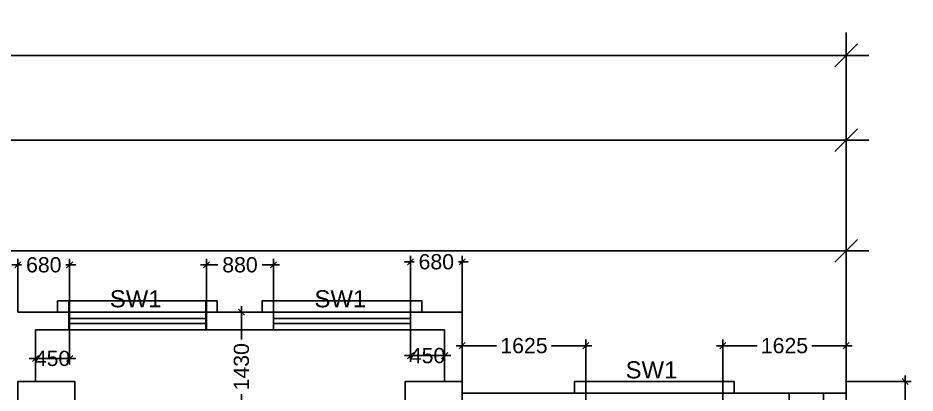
# Model space of a CAD drawing. Extents: x 6345096 to 6738923, y -6490958 to -6305885.
# Drawn here: x 6641049 to 6652845, y -6337166 to -6332241 of the extents above; entities that cross this region are included whole.
import ezdxf
from ezdxf.enums import TextEntityAlignment as Align

# ---------------------------------------------------------------- set-up
doc = ezdxf.new("R2010")
doc.units = 0
doc.header["$LTSCALE"] = 600
doc.header["$MEASUREMENT"] = 0
doc.header["$PDMODE"] = 35
doc.linetypes.add('HIDDEN', pattern=[0.375, 0.25, -0.125])
doc.layers.get('0').update_dxf_attribs({"linetype": 'CONTINUOUS'})
doc.layers.get('Defpoints').update_dxf_attribs({"linetype": 'CONTINUOUS'})
for name, color, linetype in [('chajja', 7, 'CONTINUOUS'), ('DIM', 8, 'CONTINUOUS'), ('DIM-TEXT', 8, 'CONTINUOUS'), ('Ele Proje.', 7, 'CONTINUOUS'), ('Fixed Glass', 171, 'CONTINUOUS'), ('HS', 251, 'CONTINUOUS'), ('joinery', 7, 'CONTINUOUS'), ('LA-column', 3, 'CONTINUOUS'), ('Walls', 7, 'CONTINUOUS'), ('WIN', 151, 'CONTINUOUS'), ('Working Dim', 5, 'CONTINUOUS')]:
    doc.layers.add(name, color=color, linetype=linetype)
doc.styles.add('ari', font='arial.ttf')
doc.styles.add('RT', font='romant.shx')
doc.styles.get("Standard").update_dxf_attribs({"font": 'romans.shx'})
doc.dimstyles.new('int. dim', dxfattribs={"dimtxt": 200, "dimasz": 80, "dimexe": 80, "dimexo": 0, "dimgap": 70, "dimtad": 0, "dimdec": 0, "dimzin": 12, "dimdsep": 46, "dimtxsty": 'ari', "dimblk": 'OBLIQUE', "dimcen": 2, "dimdle": 80, "dimclrd": 256, "dimclre": 256, "dimclrt": 6, "dimadec": 0, "dimazin": 0, "dimtfac": 1, "dimtdec": 0, "dimtix": 1, "dimtmove": 2, "dimatfit": 3, "dimfxl": 1, "dimtolj": 1, "dimtzin": 0, "dimlwd": -1, "dimlwe": -1, "dimarcsym": 0})
doc.dimstyles.new('STANDARD$0', dxfattribs={"dimscale": 0, "dimtxt": 150, "dimasz": 125, "dimexe": 0.75, "dimexo": 1, "dimgap": 25, "dimtad": 1, "dimdec": 0, "dimdsep": 46, "dimtxsty": 'Standard', "dimblk1": 'DOT', "dimblk2": 'DOT', "dimsah": 1, "dimcen": 2.5, "dimclrd": 1, "dimclre": 1, "dimclrt": 3, "dimadec": 0, "dimazin": 0, "dimtfac": 1, "dimtdec": 0, "dimtmove": 0, "dimatfit": 3, "dimldrblk": 'DOT', "dimfxl": 1, "dimtolj": 1, "dimtzin": 0, "dimarcsym": 0})
doc.dimstyles.new('TEXT', dxfattribs={"dimscale": 0, "dimtxt": 600, "dimasz": 300, "dimexe": 300, "dimexo": 30, "dimgap": 50, "dimtad": 0, "dimdec": 0, "dimzin": 0, "dimdsep": 46, "dimtxsty": 'RT', "dimblk": 'OBLIQUE', "dimcen": 0.09, "dimdle": 300, "dimclrd": 256, "dimclre": 256, "dimclrt": 170, "dimadec": 0, "dimazin": 0, "dimtfac": 1, "dimtdec": 0, "dimtofl": 0, "dimtmove": 2, "dimatfit": 3, "dimfxl": 1, "dimfrac": 2, "dimtolj": 1, "dimtzin": 0, "dimlwd": -1, "dimlwe": -1, "dimarcsym": 0})

# ---------------------------------------------------------------- blocks, each defined once
blk = doc.blocks.new('_Oblique')
at = {"color": 0, "linetype": 'ByBlock', "lineweight": -2}
blk.add_line((-0.5, -0.5), (0.5, 0.5), dxfattribs=at)
blk = doc.blocks.new('*D296')
at = {"layer": 'Defpoints', "color": 0, "transparency": 16777216}
for p in [(6643837, -6336105, 64), (6643988, -6336105), (6643698, -6337536, 52)]:
    blk.add_point(p, dxfattribs=at)
at = {"layer": 'Working Dim', "transparency": 16777216}
for p, q in [((6643988, -6336025), (6643988, -6336462)), ((6643837, -6336105), (6644068, -6336105)), ((6643988, -6337616), (6643988, -6337179)), ((6643698, -6337536), (6644068, -6337536))]:
    blk.add_line(p, q, dxfattribs=at)
at = {"layer": 'Working Dim', "transparency": 16777216, "xscale": 80, "yscale": 80, "zscale": 80}
for p, rotation in [((6643988, -6336105), 90), ((6643988, -6337536), 270)]:
    blk.add_blockref('_Oblique', p, dxfattribs=dict(at, rotation=rotation))
at = {"layer": 'Working Dim', "color": 6, "transparency": 16777216, "insert": (6643988, -6336821), "char_height": 200, "attachment_point": 5, "rotation": 90, "style": 'ari'}
blk.add_mtext('\\A1;1430', dxfattribs=at)
blk = doc.blocks.new('*D349')
at = {"layer": 'Defpoints', "color": 0, "transparency": 16777216}
for p in [(6650316, -6336544), (6651940, -6336795, 1), (6650316, -6337165, 20)]:
    blk.add_point(p, dxfattribs=at)
at = {"layer": 'Working Dim', "transparency": 16777216}
for p, q in [((6650316, -6337165), (6650316, -6336464)), ((6651940, -6336795), (6651940, -6336464)), ((6650236, -6336544), (6650768, -6336544)), ((6652020, -6336544), (6651488, -6336544))]:
    blk.add_line(p, q, dxfattribs=at)
at = {"layer": 'Working Dim', "transparency": 16777216, "xscale": 80, "yscale": 80, "zscale": 80, "rotation": 180}
blk.add_blockref('_Oblique', (6650316, -6336544), dxfattribs=at)
at = {"layer": 'Working Dim', "transparency": 16777216, "xscale": 80, "yscale": 80, "zscale": 80}
blk.add_blockref('_Oblique', (6651940, -6336544), dxfattribs=at)
at = {"layer": 'Working Dim', "color": 6, "transparency": 16777216, "insert": (6651128, -6336544), "char_height": 200, "attachment_point": 5, "style": 'ari'}
blk.add_mtext('\\A1;1625', dxfattribs=at)
blk = doc.blocks.new('*D350')
at = {"layer": 'Defpoints', "color": 0, "transparency": 16777216}
for p in [(6648516, -6336544), (6646890, -6337155, 42), (6648516, -6337165, 20)]:
    blk.add_point(p, dxfattribs=at)
at = {"layer": 'Working Dim', "transparency": 16777216}
for p, q in [((6646890, -6337155), (6646890, -6336464)), ((6648516, -6337165), (6648516, -6336464)), ((6646810, -6336544), (6647343, -6336544)), ((6648596, -6336544), (6648063, -6336544))]:
    blk.add_line(p, q, dxfattribs=at)
at = {"layer": 'Working Dim', "transparency": 16777216, "xscale": 80, "yscale": 80, "zscale": 80, "rotation": 180}
blk.add_blockref('_Oblique', (6646890, -6336544), dxfattribs=at)
at = {"layer": 'Working Dim', "transparency": 16777216, "xscale": 80, "yscale": 80, "zscale": 80}
blk.add_blockref('_Oblique', (6648516, -6336544), dxfattribs=at)
at = {"layer": 'Working Dim', "color": 6, "transparency": 16777216, "insert": (6647703, -6336544), "char_height": 200, "attachment_point": 5, "style": 'ari'}
blk.add_mtext('\\A1;1625', dxfattribs=at)
blk = doc.blocks.new('*D351')
at = {"layer": 'Defpoints', "color": 0, "transparency": 16777216}
for p in [(6646210, -6335443), (6646210, -6336105, 61), (6646890, -6336105, 61)]:
    blk.add_point(p, dxfattribs=at)
at = {"layer": 'Working Dim', "transparency": 16777216}
for p, q in [((6646210, -6336105), (6646210, -6335363)), ((6646890, -6336105), (6646890, -6335363)), ((6646210, -6335443), (6646130, -6335443)), ((6646210, -6335443), (6646259, -6335443)), ((6646890, -6335443), (6646841, -6335443)), ((6646890, -6335443), (6646970, -6335443))]:
    blk.add_line(p, q, dxfattribs=at)
at = {"layer": 'Working Dim', "transparency": 16777216, "xscale": 80, "yscale": 80, "zscale": 80}
blk.add_blockref('_Oblique', (6646210, -6335443), dxfattribs=at)
at = {"layer": 'Working Dim', "transparency": 16777216, "xscale": 80, "yscale": 80, "zscale": 80, "rotation": 180}
blk.add_blockref('_Oblique', (6646890, -6335443), dxfattribs=at)
at = {"layer": 'Working Dim', "color": 6, "transparency": 16777216, "insert": (6646550, -6335443), "char_height": 200, "attachment_point": 5, "style": 'ari'}
blk.add_mtext('\\A1;680', dxfattribs=at)
blk = doc.blocks.new('*D352')
at = {"layer": 'Defpoints', "color": 0, "transparency": 16777216}
for p in [(6644409, -6335483), (6643529, -6336335, 47), (6644409, -6336302, 61)]:
    blk.add_point(p, dxfattribs=at)
at = {"layer": 'Working Dim', "transparency": 16777216}
for p, q in [((6643529, -6336335), (6643529, -6335403)), ((6644409, -6336302), (6644409, -6335403)), ((6643449, -6335483), (6643679, -6335483)), ((6644489, -6335483), (6644260, -6335483))]:
    blk.add_line(p, q, dxfattribs=at)
at = {"layer": 'Working Dim', "transparency": 16777216, "xscale": 80, "yscale": 80, "zscale": 80, "rotation": 180}
blk.add_blockref('_Oblique', (6643529, -6335483), dxfattribs=at)
at = {"layer": 'Working Dim', "transparency": 16777216, "xscale": 80, "yscale": 80, "zscale": 80}
blk.add_blockref('_Oblique', (6644409, -6335483), dxfattribs=at)
at = {"layer": 'Working Dim', "color": 6, "transparency": 16777216, "insert": (6643969, -6335483), "char_height": 200, "attachment_point": 5, "style": 'ari'}
blk.add_mtext('\\A1;880', dxfattribs=at)
blk = doc.blocks.new('*D353')
at = {"layer": 'Defpoints', "color": 0, "transparency": 16777216}
for p in [(6641049, -6335483), (6641049, -6336105, 57), (6641729, -6336335, 47)]:
    blk.add_point(p, dxfattribs=at)
at = {"layer": 'Working Dim', "transparency": 16777216}
for p, q in [((6641049, -6336105), (6641049, -6335403)), ((6641729, -6336335), (6641729, -6335403)), ((6641049, -6335483), (6640969, -6335483)), ((6641049, -6335483), (6641098, -6335483)), ((6641729, -6335483), (6641681, -6335483)), ((6641729, -6335483), (6641809, -6335483))]:
    blk.add_line(p, q, dxfattribs=at)
at = {"layer": 'Working Dim', "transparency": 16777216, "xscale": 80, "yscale": 80, "zscale": 80}
blk.add_blockref('_Oblique', (6641049, -6335483), dxfattribs=at)
at = {"layer": 'Working Dim', "transparency": 16777216, "xscale": 80, "yscale": 80, "zscale": 80, "rotation": 180}
blk.add_blockref('_Oblique', (6641729, -6335483), dxfattribs=at)
at = {"layer": 'Working Dim', "color": 6, "transparency": 16777216, "insert": (6641389, -6335483), "char_height": 200, "attachment_point": 5, "style": 'ari'}
blk.add_mtext('\\A1;680', dxfattribs=at)
blk = doc.blocks.new('*D412')
at = {"layer": 'Defpoints', "color": 0, "transparency": 16777216}
for p in [(6646210, -6336335, 61), (6646660, -6336335, 75), (6646210, -6336675)]:
    blk.add_point(p, dxfattribs=at)
at = {"layer": 'Working Dim', "transparency": 16777216}
for p, q in [((6646210, -6336335), (6646210, -6336755)), ((6646660, -6336335), (6646660, -6336755)), ((6646210, -6336675), (6646130, -6336675)), ((6646660, -6336675), (6646210, -6336675)), ((6646660, -6336675), (6646740, -6336675))]:
    blk.add_line(p, q, dxfattribs=at)
at = {"layer": 'Working Dim', "transparency": 16777216, "xscale": 80, "yscale": 80, "zscale": 80}
blk.add_blockref('_Oblique', (6646210, -6336675), dxfattribs=at)
at = {"layer": 'Working Dim', "transparency": 16777216, "xscale": 80, "yscale": 80, "zscale": 80, "rotation": 180}
blk.add_blockref('_Oblique', (6646660, -6336675), dxfattribs=at)
at = {"layer": 'Working Dim', "color": 6, "transparency": 16777216, "insert": (6646435, -6336675), "char_height": 200, "attachment_point": 5, "style": 'ari'}
blk.add_mtext('\\A1;450', dxfattribs=at)
blk = doc.blocks.new('*D413')
at = {"layer": 'Defpoints', "color": 0, "transparency": 16777216}
for p in [(6641279, -6336335, 47), (6641729, -6336335), (6641279, -6336712)]:
    blk.add_point(p, dxfattribs=at)
at = {"layer": 'Working Dim', "transparency": 16777216}
for p, q in [((6641279, -6336335), (6641279, -6336792)), ((6641729, -6336335), (6641729, -6336792)), ((6641279, -6336712), (6641199, -6336712)), ((6641729, -6336712), (6641279, -6336712)), ((6641729, -6336712), (6641809, -6336712))]:
    blk.add_line(p, q, dxfattribs=at)
at = {"layer": 'Working Dim', "transparency": 16777216, "xscale": 80, "yscale": 80, "zscale": 80}
blk.add_blockref('_Oblique', (6641279, -6336712), dxfattribs=at)
at = {"layer": 'Working Dim', "transparency": 16777216, "xscale": 80, "yscale": 80, "zscale": 80, "rotation": 180}
blk.add_blockref('_Oblique', (6641729, -6336712), dxfattribs=at)
at = {"layer": 'Working Dim', "color": 6, "transparency": 16777216, "insert": (6641504, -6336712), "char_height": 200, "attachment_point": 5, "style": 'ari'}
blk.add_mtext('\\A1;450', dxfattribs=at)
blk = doc.blocks.new('*D464')
at = {"layer": 'Defpoints', "color": 0, "transparency": 16777216}
for p in [(6651939, -6332733), (6531899, -6337015, 5), (6651939, -6337165, 1)]:
    blk.add_point(p, dxfattribs=at)
at = {"layer": 'DIM', "color": 8, "transparency": 16777216}
for p, q in [((6531899, -6337015), (6531899, -6332433)), ((6651939, -6337165), (6651939, -6332433)), ((6531599, -6332733), (6589970, -6332733)), ((6652239, -6332733), (6593868, -6332733))]:
    blk.add_line(p, q, dxfattribs=at)
at = {"layer": 'DIM', "color": 8, "transparency": 16777216, "xscale": 300, "yscale": 300, "zscale": 300, "rotation": 180}
blk.add_blockref('_Oblique', (6531899, -6332733), dxfattribs=at)
at = {"layer": 'DIM', "color": 8, "transparency": 16777216, "xscale": 300, "yscale": 300, "zscale": 300}
blk.add_blockref('_Oblique', (6651939, -6332733), dxfattribs=at)
at = {"layer": 'DIM', "color": 7, "transparency": 16777216, "insert": (6591919, -6332733), "char_height": 750, "attachment_point": 5, "style": 'ari'}
blk.add_mtext('\\A1;120.04m', dxfattribs=at)
blk = doc.blocks.new('*D467')
at = {"layer": 'Defpoints', "color": 0, "transparency": 16777216}
for p in [(6651939, -6333845), (6610880, -6337165), (6651939, -6337165, 1)]:
    blk.add_point(p, dxfattribs=at)
at = {"layer": 'DIM', "color": 8, "transparency": 16777216}
for p, q in [((6610880, -6337165), (6610880, -6333545)), ((6651939, -6337165), (6651939, -6333545)), ((6610580, -6333845), (6629701, -6333845)), ((6652239, -6333845), (6633117, -6333845))]:
    blk.add_line(p, q, dxfattribs=at)
at = {"layer": 'DIM', "color": 8, "transparency": 16777216, "xscale": 300, "yscale": 300, "zscale": 300, "rotation": 180}
blk.add_blockref('_Oblique', (6610880, -6333845), dxfattribs=at)
at = {"layer": 'DIM', "color": 8, "transparency": 16777216, "xscale": 300, "yscale": 300, "zscale": 300}
blk.add_blockref('_Oblique', (6651939, -6333845), dxfattribs=at)
at = {"layer": 'DIM', "color": 7, "transparency": 16777216, "insert": (6631409, -6333845), "char_height": 750, "attachment_point": 5, "style": 'ari'}
blk.add_mtext('\\A1;41.06m', dxfattribs=at)
blk = doc.blocks.new('*D1283')
at = {"layer": 'Defpoints', "color": 0, "linetype": 'Continuous', "transparency": 16777216}
for p in [(6651939, -6335299), (6610880, -6337535, 2), (6651939, -6337536, 1)]:
    blk.add_point(p, dxfattribs=at)
at = {"layer": 'DIM-TEXT', "transparency": 16777216}
for p, q in [((6610880, -6337535), (6610880, -6334999)), ((6651939, -6337536), (6651939, -6334999)), ((6610580, -6335299), (6623160, -6335299)), ((6652239, -6335299), (6639659, -6335299))]:
    blk.add_line(p, q, dxfattribs=at)
at = {"layer": 'DIM-TEXT', "linetype": 'Continuous', "transparency": 16777216, "xscale": 300, "yscale": 300, "zscale": 300, "rotation": 180}
blk.add_blockref('_Oblique', (6610880, -6335299), dxfattribs=at)
at = {"layer": 'DIM-TEXT', "linetype": 'Continuous', "transparency": 16777216, "xscale": 300, "yscale": 300, "zscale": 300}
blk.add_blockref('_Oblique', (6651939, -6335299), dxfattribs=at)
at = {"layer": 'DIM-TEXT', "color": 170, "linetype": 'Continuous', "transparency": 16777216, "insert": (6631410, -6335299), "char_height": 750, "attachment_point": 5, "style": 'ari'}
blk.add_mtext('\\A1;{\\H1.067x;EMERGENCY MEDICINE DEPT.}', dxfattribs=at)
blk = doc.blocks.new('*D1678')
at = {"layer": 'Defpoints', "color": 0, "transparency": 16777216}
for p in [(6651940, -6337015, 45), (6652714, -6337015), (6651940, -6338446, 36)]:
    blk.add_point(p, dxfattribs=at)
at = {"layer": 'Working Dim', "transparency": 16777216}
for p, q in [((6652714, -6336935), (6652714, -6337372)), ((6651940, -6337015), (6652794, -6337015)), ((6652714, -6338526), (6652714, -6338089)), ((6651940, -6338446), (6652794, -6338446))]:
    blk.add_line(p, q, dxfattribs=at)
at = {"layer": 'Working Dim', "transparency": 16777216, "xscale": 80, "yscale": 80, "zscale": 80}
for p, rotation in [((6652714, -6337015), 90), ((6652714, -6338446), 270)]:
    blk.add_blockref('_Oblique', p, dxfattribs=dict(at, rotation=rotation))
at = {"layer": 'Working Dim', "color": 6, "transparency": 16777216, "insert": (6652714, -6337730), "char_height": 200, "attachment_point": 5, "rotation": 90, "style": 'ari'}
blk.add_mtext('\\A1;1430', dxfattribs=at)
blk = doc.blocks.new('A$C2CD672AE')
at = {"layer": 'Ele Proje.', "color": 8, "linetype": 'HIDDEN'}
for points, elevation in [([(111400.1, 120318.5), (111400.1, 120468.5), (111250.1, 120468.5), (111250.1, 120318.5)], 5.1), ([(113350.1, 120318.5), (113350.1, 120468.5), (113200.1, 120468.5), (113200.1, 120318.5)], 5.1), ([(114090.9, 120318.5), (114090.9, 120468.5), (113940.9, 120468.5), (113940.9, 120318.5)], 18.9), ([(116040.9, 120318.5), (116040.9, 120468.5), (115890.9, 120468.5), (115890.9, 120318.5)], 18.9), ([(118196.4, 119258.4), (118196.4, 119408.4), (118046.4, 119408.4), (118046.4, 119258.4)], -21.1), ([(120146.4, 119258.4), (120146.4, 119408.4), (119996.4, 119408.4), (119996.4, 119258.4)], -21.1)]:
    blk.add_lwpolyline(points, dxfattribs=dict(at, elevation=elevation))
at = {"layer": 'Fixed Glass', "color": 8, "linetype": 'HIDDEN'}
for points, elevation in [([(113200.1, 120318.5), (111400.1, 120318.5), (111400.1, 120088.5), (113200.1, 120088.5)], 5.1), ([(115890.9, 120318.5), (114090.9, 120318.5), (114090.9, 120088.5), (115890.9, 120088.5)], 18.9), ([(113200.1, 120237.1), (111400.1, 120237.1), (111400.1, 120169.8), (113200.1, 120169.8)], 5.1), ([(115890.9, 120237.1), (114090.9, 120237.1), (114090.9, 120169.8), (115890.9, 120169.8)], 18.9)]:
    blk.add_lwpolyline(points, close=True, dxfattribs=dict(at, elevation=elevation))
at = {"layer": 'Walls', "color": 8, "linetype": 'HIDDEN'}
for p, q in [((110730, 120318.5), (116570.6, 120318.5)), ((116570.9, 119408.4), (116570.9, 120318.5)), ((110960.1, 120088.5), (116340.6, 120088.5)), ((110960.1, 120088.5), (110960.1, 119408.4)), ((113311.8, 120088.5), (113929.3, 120088.5)), ((116340.6, 119408.4), (116340.6, 120088.5)), ((116570.9, 119258.4, 1), (120870.1, 119258.4, 1)), ((121320.2, 119258.3, -37.6), (121620.1, 119258.3, -37.6)), ((121619.8, 119258.3, -37.6), (121620, 114273.4, -38.3))]:
    blk.add_line(p, q, dxfattribs=at)

msp = doc.modelspace()

# ---------------------------------------------------------------- linework, layer by layer
at = {"layer": 'chajja', "color": 8}
for p, q in [((6643519.442, -6335955.438), (6641719.442, -6335955.438)), ((6646210.295, -6335955.438), (6644410.295, -6335955.438)), ((6650315.762, -6337015.48, -26.246), (6648515.762, -6337015.48, -26.246))]:
    msp.add_line(p, q, dxfattribs=at)
at = {"layer": 'Ele Proje.'}
for points, elevation in [([(6641719.442, -6336105.438), (6641719.442, -6335955.438), (6641569.442, -6335955.438), (6641569.442, -6336105.438)], 5.131), ([(6643669.442, -6336105.438), (6643669.442, -6335955.438), (6643519.442, -6335955.438), (6643519.442, -6336105.438)], 5.131), ([(6644410.295, -6336105.438), (6644410.295, -6335955.438), (6644260.295, -6335955.438), (6644260.295, -6336105.438)], 18.93), ([(6646360.295, -6336105.438), (6646360.295, -6335955.438), (6646210.295, -6335955.438), (6646210.295, -6336105.438)], 18.93), ([(6648515.762, -6337165.48), (6648515.762, -6337015.48), (6648365.762, -6337015.48), (6648365.762, -6337165.48)], -21.115), ([(6650465.762, -6337165.48), (6650465.762, -6337015.48), (6650315.762, -6337015.48), (6650315.762, -6337165.48)], -21.115)]:
    msp.add_lwpolyline(points, dxfattribs=dict(at, elevation=elevation))
at = {"layer": 'Fixed Glass'}
for points, elevation in [([(6643519.442, -6336105.438), (6641719.442, -6336105.438), (6641719.442, -6336335.438), (6643519.442, -6336335.438)], 5.131), ([(6646210.295, -6336105.438), (6644410.295, -6336105.438), (6644410.295, -6336335.438), (6646210.295, -6336335.438)], 18.93), ([(6643519.442, -6336186.779), (6641719.442, -6336186.779), (6641719.442, -6336254.097), (6643519.442, -6336254.097)], 5.131), ([(6646210.295, -6336186.779), (6644410.295, -6336186.779), (6644410.295, -6336254.097), (6646210.295, -6336254.097)], 18.93)]:
    msp.add_lwpolyline(points, close=True, dxfattribs=dict(at, elevation=elevation))
at = {"layer": 'LA-column', "color": 2}
for points, elevation in [([(6641049.354, -6337765.464), (6641799.354, -6337765.464), (6641799.354, -6337015.464), (6641049.354, -6337015.464)], 1.031), ([(6646140.295, -6337765.48), (6646890.295, -6337765.48), (6646890.295, -6337015.48), (6646140.295, -6337015.48)], 5.131), ([(6651639.497, -6337765.48), (6651639.497, -6337165.48), (6651189.497, -6337165.48), (6651189.497, -6337765.48)], 1.031)]:
    msp.add_lwpolyline(points, close=True, dxfattribs=dict(at, elevation=elevation))
at = {"layer": 'Walls', "linetype": 'Continuous'}
for p, q in [((6641049.354, -6336105.438), (6646889.933, -6336105.438)), ((6641279.442, -6336335.438), (6646659.933, -6336335.438)), ((6646890.295, -6337165.48, 1.031), (6651189.497, -6337165.48, 1.031)), ((6651639.58, -6337165.63, -37.592), (6651939.49, -6337165.63, -37.592))]:
    msp.add_line(p, q, dxfattribs=at)
at = {"layer": 'Walls'}
for p, q in [((6646890.295, -6337015.517), (6646890.295, -6336105.438)), ((6641279.442, -6336335.438), (6641279.442, -6337015.5)), ((6643631.151, -6336335.438), (6644248.673, -6336335.438)), ((6646659.933, -6337015.517), (6646659.933, -6336335.438))]:
    msp.add_line(p, q, dxfattribs=at)
at = {"layer": 'WIN', "linetype": 'Continuous', "elevation": -21.115}
msp.add_lwpolyline([(6650315.762, -6337165.48), (6648515.762, -6337165.48), (6648515.762, -6337395.48), (6650315.762, -6337395.48)], close=True, dxfattribs=at)

# ---------------------------------------------------------------- block references
at = {"layer": 'HS'}
msp.add_blockref('A$C2CD672AE', (6530319.294, -6456423.902, 8.17), dxfattribs=at)

# ---------------------------------------------------------------- texts
at = {"layer": 'joinery', "style": 'ari'}
for p in [(6642597.73, -6336040.654, -9.643), (6645288.583, -6336040.654, 4.157), (6649379.632, -6336973.79, -15.516)]:
    msp.add_text('SW1', height=225, dxfattribs=at).set_placement(p, align=Align.CENTER)

# ---------------------------------------------------------------- dimensions: what is measured, and where the dimension line sits
at = {"layer": 'DIM'}
for base, p1, picture, middle in [((6651939.059, -6332733.427), (6531899.389, -6337015.366, 5.131), '*D464', (6591919.224, -6332733.427)), ((6651939.059, -6333844.636), (6610879.531, -6337165.318), '*D467', (6631409.295, -6333844.636))]:
    dim = msp.add_linear_dim(base=base, p1=p1, p2=(6651939.059, -6337165.48, 1.031), dimstyle='STANDARD$0', override={"dimscale": 1, "dimtxt": 750, "dimasz": 300, "dimexe": 300, "dimexo": 0, "dimgap": 1, "dimtad": 0, "dimdec": 2, "dimlfac": 0.001, "dimzin": 0, "dimpost": 'm', "dimtxsty": 'ari', "dimblk1": 'Oblique', "dimblk2": 'Oblique', "dimcen": 0, "dimdle": 300, "dimclrd": 8, "dimclre": 8, "dimclrt": 7, "dimadec": 2, "dimtdec": 2, "dimtmove": 2, "dimfxl": 0.75, "dimfrac": 1, "dimlwd": 65535, "dimlwe": 65535}, dxfattribs=at)
    dim.commit()
    dim.dimension.update_dxf_attribs({"geometry": picture, "text_midpoint": middle})
at = {"layer": 'DIM-TEXT', "linetype": 'Continuous'}
dim = msp.add_linear_dim(base=(6651939.497, -6335299.46, -12.768), p1=(6610879.531, -6337535.431, -10.486), p2=(6651939.497, -6337535.544, -11.737), text='{\\H1.067x;EMERGENCY MEDICINE DEPT.}', dimstyle='TEXT', override={"dimscale": 1, "dimtxt": 750, "dimexo": 0, "dimtxsty": 'ari'}, dxfattribs=at)
dim.commit()
dim.dimension.update_dxf_attribs({"geometry": '*D1283', "text_midpoint": (6631409.514, -6335299.46, -12.768)})
at = {"layer": 'Working Dim', "color": 6}
for base, p1, p2, angle, picture, middle in [((6646210.295, -6335442.98, -42.231), (6646890.295, -6336105.438, 18.93), (6646210.295, -6336105.438, 18.93), 180, '*D351', (6646550.295, -6335442.98, -42.231)), ((6641049.354, -6335482.98, -42.231), (6641729.442, -6336335.438, 5.131), (6641049.354, -6336105.438, 14.83), 180, '*D353', (6641389.398, -6335482.98, -42.231)), ((6644409.295, -6335482.98, -42.231), (6643529.442, -6336335.438, 5.131), (6644409.295, -6336302.441, 18.93), 180, '*D352', (6643969.368, -6335482.98, -42.231)), ((6643987.692, -6336105.438, -42.231), (6643697.981, -6337535.614, 9.699), (6643837.058, -6336105.438, 21.417), 270, '*D296', (6643987.692, -6336820.526, -42.231)), ((6641279.442, -6336712.351, -42.231), (6641729.442, -6336335.438, -42.231), (6641279.442, -6336335.438, 5.131), 180, '*D413', (6641504.442, -6336712.351, -42.231)), ((6646210.295, -6336675.246, -42.231), (6646659.933, -6336335.438, 32.73), (6646210.295, -6336335.438, 18.93), 180, '*D412', (6646435.114, -6336675.246, -42.231)), ((6648515.762, -6336544.421, -41.2), (6646890.295, -6337154.536, 1.031), (6648515.762, -6337165.48, -21.115), 180, '*D350', (6647703.028, -6336544.421, -41.2)), ((6650315.762, -6336544.421, -41.2), (6651940.407, -6336795.48, -40.169), (6650315.762, -6337165.48, -21.115), 180, '*D349', (6651128.085, -6336544.421, -41.2)), ((6652713.752, -6337015.449, -43.774), (6651939.58, -6338445.538, -7.637), (6651939.58, -6337015.449, 1.031), 90, '*D1678', (6652713.752, -6337730.494, -43.774))]:
    dim = msp.add_linear_dim(base=base, p1=p1, p2=p2, angle=angle, dimstyle='int. dim', override={"dimtxt": 200, "dimarcsym": 1}, dxfattribs=at)
    dim.commit()
    dim.dimension.update_dxf_attribs({"geometry": picture, "text_midpoint": middle})

doc.saveas('drawing.dxf')
